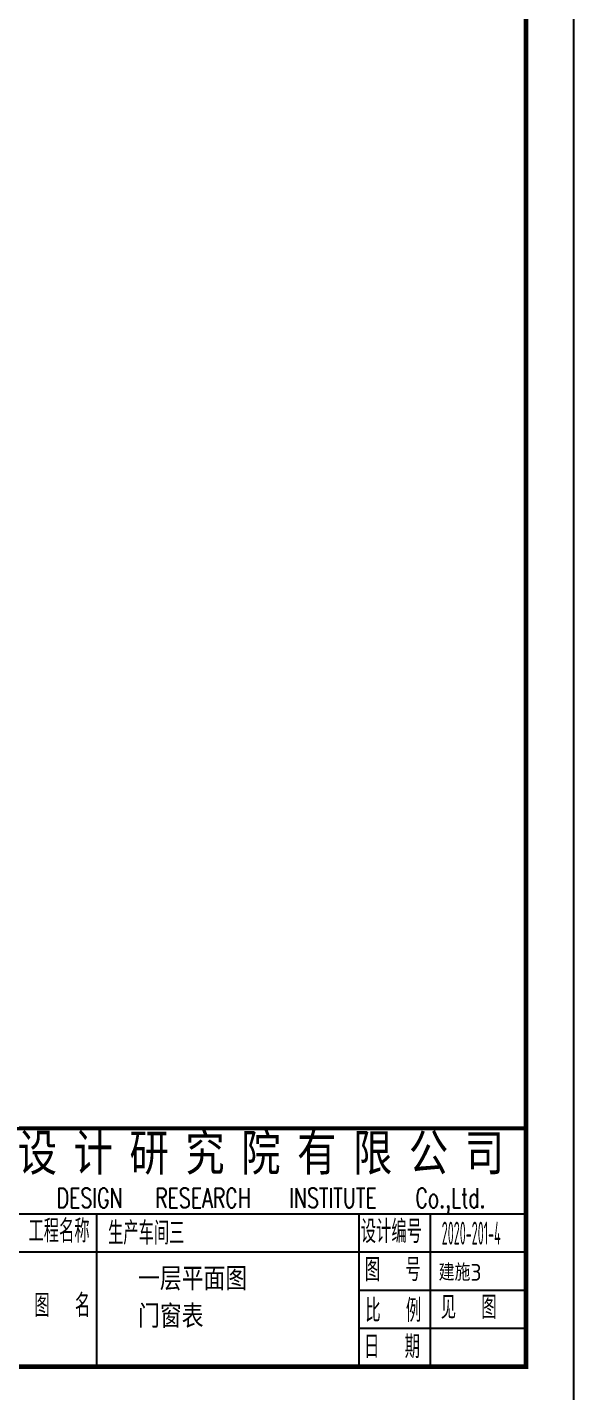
# Model space of a CAD drawing. Extents: x -165130 to 255370, y -346822 to 187778.
# Drawn here: x -92489 to -81030, y -227547 to -198920 of the extents above; entities that cross this region are included whole.
import ezdxf

# ---------------------------------------------------------------- set-up
doc = ezdxf.new("R2010")
doc.units = 0
doc.header["$MEASUREMENT"] = 0
doc.layers.get('0').update_dxf_attribs({"linetype": 'CONTINUOUS'})
for name, color, linetype in [('PUB_TEXT', 7, 'CONTINUOUS'), ('PUB_TITLE', 4, 'CONTINUOUS'), ('层0', 253, 'CONTINUOUS')]:
    doc.layers.add(name, color=color, linetype=linetype)
doc.styles.add('_TCH_DIM', font='SIMPLEX', dxfattribs={"bigfont": 'GBCBIG'})
doc.styles.get("Standard").update_dxf_attribs({"font": 'TSSDENG', "height": 3, "bigfont": 'TSSDCHN'})

# ---------------------------------------------------------------- blocks, each defined once
blk = doc.blocks.new('qar5gesfd')
for p, q in [((-2968, 154824), (-2968, 159824)), ((-2968, 158024), (-23968, 158024)), ((-11968, 154824), (-11968, 158024)), ((-6468, 154824), (-6468, 158024)), ((-4968, 154824), (-4968, 158024)), ((-2968, 157224), (-23968, 157224)), ((-2968, 156424), (-6468, 156424)), ((-2968, 155624), (-6468, 155624))]:
    blk.add_line(p, q)
at = {"const_width": 80}
blk.add_lwpolyline([(-23968, 154824), (-23968, 159824), (-2968, 159824)], dxfattribs=at)
at = {"layer": 'PUB_TITLE'}
blk.add_lwpolyline([(-86068, 153824), (-1968, 153824), (-1968, 213224), (-86068, 213224)], close=True, dxfattribs=at)
at = {"layer": 'PUB_TITLE', "const_width": 100}
blk.add_lwpolyline([(-83568, 154824), (-2968, 154824), (-2968, 212224), (-83568, 212224)], close=True, dxfattribs=at)
at = {"layer": 'PUB_TEXT'}
for s, p in [('设', (-13629, 158853)), ('计', (-12457, 158853)), ('研', (-11285, 158853)), ('究', (-10113, 158853)), ('院', (-8941, 158853)), ('有', (-7769, 158853)), ('限', (-6597, 158853)), ('公', (-5425, 158853)), ('司', (-4253, 158853))]:
    blk.add_text(s, height=868, dxfattribs=at).set_placement(p)
at = {"layer": 'PUB_TEXT', "style": '_TCH_DIM', "width": 0.705882}
for s, p in [('DESIGN', (-12813, 158159)), ('RESEARCH', (-10748, 158159)), ('INSTITUTE', (-7935, 158159)), ('Co.,Ltd.', (-5289, 158159))]:
    blk.add_text(s, height=412.2, dxfattribs=at).set_placement(p)
at = {"layer": 'PUB_TEXT'}
for s, height, width, p in [('工程名称', 482.3, 0.7, (-13403, 157429)), ('生产车间三', 482.3, 0.7, (-11735, 157385)), ('设计编号', 482.3, 0.7, (-6433, 157419)), ('2020-201-4', 482.3, 0.4, (-4735, 157385)), ('图', 482, 0.7, (-6348, 156618)), ('号', 482, 0.7, (-5497, 156618)), ('图', 482, 0.7, (-13278, 155866)), ('名', 482, 0.7, (-12427, 155866)), ('见', 482, 0.7, (-4756, 155828)), ('图', 482, 0.7, (-3905, 155828)), ('比', 482, 0.7, (-6338, 155761)), ('例', 482, 0.7, (-5487, 155761)), ('日', 482, 0.7, (-6364, 155002)), ('期', 482, 0.7, (-5513, 155002))]:
    blk.add_text(s, height=height, dxfattribs=dict(at, width=width)).set_placement(p)

msp = doc.modelspace()

# ---------------------------------------------------------------- block references
at = {"layer": '层0'}
msp.add_blockref('qar5gesfd', (-79061.762, -381845.973, -625.1), dxfattribs=at)

# ---------------------------------------------------------------- texts
at = {"layer": 'PUB_TEXT'}
for s, height, p in [('一层平面图', 482.2695, (-90167.112, -225418.959, -625.1)), ('建施3', 350, (-83861.473, -225217.598, -625.1)), ('门窗表', 482.2695, (-90167.112, -226206.11, -625.1))]:
    msp.add_text(s, height=height, dxfattribs=at).set_placement(p)

doc.saveas('drawing.dxf')
